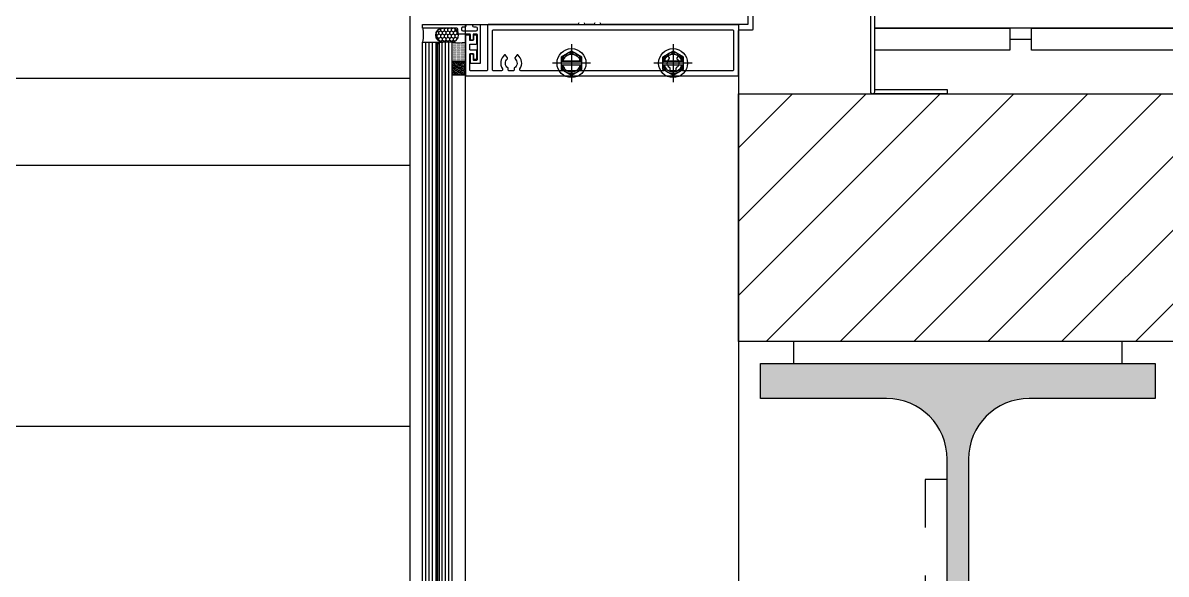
# Model space of a CAD drawing. Header units: millimetres. Extents: x -101 to 3415, y -52 to 1366.
# Drawn here: x 225.458 to 227.843, y 162.396 to 163.547 of the extents above; entities that cross this region are included whole.
import ezdxf

# ---------------------------------------------------------------- set-up
doc = ezdxf.new("R2010")
doc.units = ezdxf.units.MM
doc.set_wipeout_variables(frame=1)
doc.linetypes.add('OCULTA2', pattern=[0.30000000000000004, 0.2, -0.1])
doc.layers.add('00_ARQ', color=8, linetype='Continuous')
doc.layers.add('A-ESTRUCTURA', color=6, linetype='Continuous')

# ---------------------------------------------------------------- blocks, each defined once
blk = doc.blocks.new('A$C4DC86443')
at = {"layer": 'A-ESTRUCTURA', "color": 8, "linetype": 'OCULTA2', "ltscale": 0.1}
for points in [[(-0.07500000000000284, 0.01000000000000004), (0.07500000000000284, 0.01000000000000004), (0.07500000000000284, 0), (-0.07500000000000284, 0)], [(0.004850000000004684, -0.3530000000000101), (0.004850000000004684, -0.05300000000001009), (0.0148500000000098, -0.05300000000001009), (0.0148500000000098, -0.3530000000000101)], [(-0.1000000000000085, -0.413), (0.1000000000000085, -0.413), (0.1000000000000085, -0.423), (-0.1000000000000085, -0.423)]]:
    blk.add_lwpolyline(points, close=True, dxfattribs=at)

msp = doc.modelspace()

# ---------------------------------------------------------------- hatches: boundary and pattern name
at = {"layer": '00_ARQ'}
h = msp.add_hatch(dxfattribs=at)
h.set_pattern_fill('PLASTI', color=9, scale=0.2286459215875386)
h.set_pattern_definition([(0, (-3488.395460651146, -6.623347380706074), (0, 1.451901602080869), []), (0, (-3488.395460651146, -6.441859680445821), (0, 1.451901602080869), []), (0, (-3488.395460651146, -6.260371980186391), (0, 1.451901602080869), []), (0, (-3488.395460651146, -5.715908879404809), (0, 1.451901602080869), [])])
edge = h.paths.add_edge_path()
edge.add_line((226.264863185037, 169.1230504401843), (226.2648633632448, 80.53740597466133))
edge.add_line((226.2648633632448, 80.53740597466133), (213.917933543058, 80.53740597434918))
edge.add_line((213.917933543058, 80.53740597434918), (213.9179334248256, 179.9983814496445))
edge.add_line((213.9179334248256, 179.9983814496445), (255.1870279724881, 179.9983814496445))
edge.add_line((255.1870279724881, 179.9983814496445), (255.1870279724881, 163.5358751338373))
edge.add_line((255.1870279724881, 163.5358751338373), (242.2387789263361, 163.535875095341))
edge.add_line((242.2387789263361, 163.535875095341), (242.2387789263361, 175.3340046492597))
edge.add_line((242.2387789263361, 175.3340046492597), (234.0075257491843, 175.3340046492588))
edge.add_line((234.0075257491843, 175.3340046492588), (234.0075257491843, 163.535875095341))
edge.add_line((234.0075257491843, 163.535875095341), (227.23491947146, 163.5358742858918))
edge.add_line((227.23491947146, 163.5358742858918), (227.2349194471125, 163.7409483788618))
edge.add_line((227.2349194471125, 163.7409483788618), (226.9508009497627, 163.7409483788972))
edge.add_line((226.9508009497627, 163.7409483788972), (226.9508009497627, 169.1157337706937))
edge.add_line((226.9508009497627, 169.1157337706937), (227.002392721976, 169.1157337706937))
edge.add_arc((227.0023927219756, 169.1111608522638), 0.004572918429943229, 38.45059877829539, 89.99999999501449, ccw=False)
edge.add_line((227.0059739783809, 169.1140044741666), (227.1182459832772, 168.9099982576534))
edge.add_arc((227.1212533024272, 168.9116532942308), 0.003432654154160998, 208.8255805424185, 279.6250182301404)
edge.add_line((227.1218272396837, 168.9082689611255), (227.1886321916629, 168.9082689611255))
edge.add_line((227.1886321916629, 168.9082689611255), (227.1886321916629, 168.9155856306161))
edge.add_line((227.1886321916629, 168.9155856306161), (227.1253602710277, 168.9155856306161))
edge.add_arc((227.1253602710269, 168.9201585490485), 0.004572918432387496, 218.450598806381, 270.00000000997096, ccw=False)
edge.add_line((227.1217790146211, 168.9173149271424), (227.0095070097232, 169.1213211436581))
edge.add_arc((227.0064996905765, 169.119666107083), 0.003432654150171312, 28.82558053358185, 99.62501824054763)
edge.add_line((227.00592575332, 169.1230504401843), (226.264863185037, 169.1230504396803))
h = msp.add_hatch(dxfattribs=at)
h.set_pattern_fill('HONEY', color=9, scale=0.001371875529525231, angle=90, style=0)
h.set_pattern_definition([(90, (384.4278719800573, 167.4246127175105), (0.003772150112248459, 0.006533557209363909), [0.004355704806242606, -0.008711409612485212]), (330.0000000000001, (384.4278719800573, 167.4246127175105), (0.003772151464263884, -0.006533556428777442), [0.004355704806242608, -0.008711409612485215]), (30.00000000000001, (384.4278719800573, 167.4246127175105), (0.007544301576512344, 7.80586468853321e-10), [-0.008711409612485208, 0.004355704806242604])])
edge = h.paths.add_edge_path()
edge.add_line((226.3522380119786, 163.5364804256299), (226.3336016620697, 163.5362191659711))
edge.add_arc((226.3336016620697, 163.5217001473572), 0.01451901861395299, 90, 270)
edge.add_line((226.3336016620697, 163.5071811287432), (226.3522380119786, 163.5074423884036))
edge.add_arc((226.3522380119786, 163.5219614070168), 0.01451901861312876, 270, 450)
h = msp.add_hatch(dxfattribs=at)
h.set_pattern_fill('SELLADOR', color=9, scale=0.1161521281664696, angle=-90.00000000000001, style=0)
h.set_pattern_definition([(270, (370.733454456502, 138.3496184167864), (-0.001170883143194913, -0.0005854415715974566), [0, -0.001170883143194913])])
edge = h.paths.add_edge_path()
edge.add_line((226.380829403003, 163.5068746867541), (226.380829403003, 163.4667257487792))
edge.add_line((226.380829403003, 163.4667257487792), (226.3534709814529, 163.4667257487792))
edge.add_line((226.3534709814529, 163.4667257487792), (226.3534709814529, 163.507183506606))
edge.add_arc((226.367989997083, 163.5814276015215), 0.07565042924323064, 258.9350025866726, 279.7715512504374)
h = msp.add_hatch(dxfattribs=at)
h.set_pattern_fill('NORTON', color=9, scale=0.1161521281664696, style=0)
h.set_pattern_definition([(180, (366.3968921316728, 161.7919682308804), (0, 0.004056067161211564), [0.002341772093996234, -0.004683543026471186]), (60.00000000000003, (366.3968921316728, 161.7919682308804), (0.00351265720106505, -0.002028033580605782), [0.002341772093996209, -0.004683543026471139]), (120, (366.3945503595756, 161.7919682308804), (0.00351265720106505, 0.002028033580605783), [0.002341772093996221, -0.00468354302647116]), (60.00000000000003, (366.3906474064743, 161.7852081177825), (0.007025315408037035, -0.004056067741972203), [0, -0.01405062907941346]), (60.00000000000003, (366.3914279975604, 161.7865601401703), (0.007025315408037035, -0.004056067741972203), [0, -0.01405062907941346]), (60.00000000000003, (366.3922085874835, 161.7879121625573), (0.007025315408037035, -0.004056067741972203), [0, -0.01405062907941346]), (60.00000000000003, (366.3929891785697, 161.7892641849443), (0.007025315408037035, -0.004056067741972203), [0, -0.01405062907941346]), (60.00000000000003, (366.3937697696541, 161.7906162084926), (0.007025315408037035, -0.004056067741972203), [0, -0.01405062907941346]), (60.00000000000003, (366.3906474064743, 161.7933202521052), (0.007025315408037035, -0.004056067741972203), [0, -0.01405062907941346]), (60.00000000000003, (366.3914279975604, 161.7946722744922), (0.007025315408037035, -0.004056067741972203), [0, -0.01405062907941346]), (60.00000000000003, (366.3922085874835, 161.7960242968792), (0.007025315408037035, -0.004056067741972203), [0, -0.01405062907941346]), (60.00000000000003, (366.3929891785697, 161.797376319267), (0.007025315408037035, -0.004056067741972203), [0, -0.01405062907941346]), (60.00000000000003, (366.3937697696541, 161.7987283428153), (0.007025315408037035, -0.004056067741972203), [0, -0.01405062907941346]), (60.00000000000003, (366.399819345338, 161.795686293025), (0.007025315408037035, -0.004056067741972203), [0, -0.007025315120467374]), (60.00000000000003, (366.3986484598693, 161.7963623042181), (0.007025315408037035, -0.004056067741972203), [0, -0.007025315120467374]), (60.00000000000003, (366.3963066889384, 161.7977143254438), (0.007025315408037035, -0.004056067741972203), [0, -0.007025315120467374]), (60.00000000000003, (366.395135803473, 161.7983903366377), (0.007025315408037035, -0.004056067741972203), [0, -0.007025315120467374])])
h.paths.add_polyline_path([(226.3534709806704, 163.4376877167367), (226.3534709806704, 163.4667257487792), (226.380829403003, 163.4667257487792), (226.380829403003, 163.4376877195708)])
h = msp.add_hatch(dxfattribs=at)
h.set_pattern_fill('LINE', color=9, scale=0.03429688823813077, angle=45, style=0)
h.set_pattern_definition([(44.99999999999999, (-3488.395460651146, -6.577278474121347), (-0.07699871013352462, 0.07699871013352458), [])])
h.paths.add_polyline_path([(280.518007137113, 162.8819480539157), (226.9508009497989, 162.8819480539157), (226.9508009497989, 163.3986878367033), (280.518007137113, 163.3986878367033)])

# ---------------------------------------------------------------- linework, layer by layer
at = {"layer": '00_ARQ', "color": 9}
msp.add_line((226.3260334790926, 163.50371120217, 0.0001105321961086078), (226.3190826430739, 163.50371120217, 0.0001105321961086078), dxfattribs=at)
at = {"layer": '00_ARQ', "color": 9, "ltscale": 3}
msp.add_line((227.5161648080187, 163.5130105031829), (227.5618939923366, 163.5130105031829), dxfattribs=at)
msp.add_line((227.5161648080187, 163.5130105031829), (227.5618939923366, 163.5130105031829), dxfattribs=at)
at = {"layer": '00_ARQ', "color": 9}
for points in [[(213.917933543058, 80.53740597434918), (213.9179334248256, 179.9983814496445), (255.1870279724881, 179.9983814496445), (255.1870279724881, 163.5358751338373), (242.2387789263361, 163.535875095341), (242.2387789263361, 175.3340046492597), (234.0075257491843, 175.3340046492588), (234.0075257491843, 163.535875095341), (227.23491947146, 163.5358742858918), (227.2349194471125, 163.7409483788618), (226.9508009497627, 163.7409483788972), (226.9508009497627, 169.1157337706937), (227.002392721976, 169.1157337706937, -0.2287982261461915), (227.0059739783809, 169.1140044741666), (227.1182459832772, 168.9099982576534, 0.3191380059356944), (227.1218272396837, 168.9082689611255), (227.1886321916629, 168.9082689611255), (227.1886321916629, 168.9155856306161), (227.1253602710277, 168.9155856306161, -0.2287982260860005), (227.1217790146211, 168.9173149271424), (227.0095070097232, 169.1213211436581, 0.3191380060256715), (227.00592575332, 169.1230504401843), (226.264863185037, 169.1230504396803)], [(227.2257132758687, 163.7764497915587), (227.2257133215675, 163.4032909223261, 0.9999999999999998), (227.2349194928129, 163.4032909223261), (227.2349194471125, 163.7856559628042, 0.4142135623730951)], [(226.6174950953633, 163.5471679437312, -0.4142135623603699), (226.6138653413601, 163.5435381897281), (226.4281400665076, 163.5435381897289, 0.4142135623686898), (226.4267681909797, 163.5421663142002), (226.4267681909764, 163.4486832033363, -0.4142135623535168), (226.425396315447, 163.4473113278077), (226.3913471147615, 163.4473113278052, -0.4142135623873022), (226.3899752392288, 163.4486832033355), (226.3899752392288, 163.4816432855278, -0.4142135623660639), (226.3913471147582, 163.4830151610564), (226.3963344539247, 163.4830151610564, -0.4142135624071733), (226.3977063294525, 163.4816432855278), (226.3977063294525, 163.472954740506, 0.4142135624079876), (226.3990782049837, 163.4715828649774), (226.4035796715665, 163.4715828649774, 0.4142135623826413), (226.4049515470944, 163.472954740506), (226.4049515470944, 163.4888684966504, 0.4142135623538352), (226.4035796715632, 163.4902403721791), (226.3913471147615, 163.4902403721791, -0.4142135623318727), (226.3899752392304, 163.4916122477077), (226.3899752392288, 163.5015587985259, -0.4142135624073205), (226.3913471147582, 163.5029306740546), (226.4035796715665, 163.5029306740546, 0.4142135623774727), (226.4049515470944, 163.5043025495841), (226.4049515470944, 163.5202163057276, 0.414213562361102), (226.4035796715632, 163.5215881812563), (226.3990782049837, 163.5215881812571, 0.4142135623552355), (226.3977063294525, 163.5202163057276), (226.3977063294525, 163.5115277607051, -0.4142135623641082), (226.3963344539247, 163.5101558851764), (226.3913471147615, 163.5101558851772, -0.4142135623174128), (226.3899752392304, 163.5115277607051), (226.3899752392288, 163.5202163057276, 0.4142135623243242), (226.3886033637025, 163.5215881812563), (226.3822012785307, 163.5215881812563, 0.4142135623777318), (226.380829403003, 163.5202163057276), (226.380829403003, 163.4376877195708, 0.4142135623733903), (226.3821529913994, 163.4363641311728), (226.9494290742974, 163.4363641321314, 0.4142135624776956), (226.9508009498269, 163.4377360076617), (226.9508009497939, 163.5312654455809, -0.4142135623730691), (226.9521728324279, 163.5326373282149), (226.9798415252966, 163.5326373282248, 0.4142135623730656), (226.9812134079306, 163.5340092108587), (226.9812134078794, 163.680804926374, 0.4142135622687219)], [(226.9702384020326, 163.6359121284017), (226.9702384071192, 163.5449100653383, -0.414213585523193), (226.9688665244539, 163.5435381826286), (226.6658150665372, 163.5435381896465, -0.4142135555882084), (226.662185312618, 163.5471679436513)], [(226.2916574935846, 163.5435382148375), (226.3797990709501, 163.5435382101808, -0.4142135623720295), (226.3820855300588, 163.5412517508571), (226.3820855300144, 163.5403371671724, -0.4142135623752261), (226.3797990706931, 163.5380507080637), (226.3752261522599, 163.5380507082778, 0.4142135623741606), (226.3729396929369, 163.5357642491691), (226.3729396928102, 163.5330204981093, 0.4142135623720295), (226.3752261519156, 163.5307340387864), (226.4035782461949, 163.5307340374579, 0.4142135623720295), (226.4058647055194, 163.5330204965666), (226.4058647056463, 163.5357642476256, 0.4142135623741606), (226.4035782465376, 163.5380507069485), (226.3990053281059, 163.5380507071634, -0.414213562373095), (226.3967188689971, 163.5403371664863), (226.3967188690417, 163.5412517501726, -0.4142135623720295), (226.3990053283629, 163.5435382092814), (226.4104376244436, 163.5435382087452, -0.4142135623775348), (226.4118094999055, 163.5421663331515), (226.4118094956673, 163.4635350047812, -0.4142135623704312), (226.4104376200752, 163.4621631293159), (226.3927175611506, 163.4621631301461, -0.4142135623713193), (226.3913456856853, 163.4635350057399), (226.3913456864991, 163.4808549343007, -0.414213562375759), (226.3927175620944, 163.4822268097651), (226.3954184420419, 163.4822268096391, -0.4142135623748709), (226.3967903175054, 163.4808549340453), (226.3967903170376, 163.470794513495, 0.4142135623713191), (226.3981621925012, 163.4694226379012), (226.4044928264518, 163.4694226376047, 0.414213562374871), (226.4058647020455, 163.47079451307), (226.4058647050269, 163.5225027841731, 0.4142135623739829), (226.40449282956, 163.5238746597676), (226.3981621956078, 163.5238746600641, 0.4142135623722072), (226.3967903200141, 163.5225027845981), (226.3967903195414, 163.5124423640485, -0.4142135623704312), (226.3954184439476, 163.5110704885832), (226.3927175639969, 163.5110704887101, -0.4142135623713193), (226.3913456885317, 163.5124423643038), (226.3913456889831, 163.5220454930102, 0.4142135623739829), (226.3899738135178, 163.5234173686039), (226.3674773412127, 163.523417369659, -0.4142135623741606), (226.3651908821024, 163.5257038289811), (226.3651908824895, 163.5339350821588, 0.4142135623720295), (226.3629044233808, 163.5362215414817), (226.2916574935846, 163.5362215453049), (226.2916574935846, 163.5435382148375)], [(226.6506423519087, 163.5471679437345, -0.414213562360486), (226.6470125979056, 163.5435381897306), (226.6326678100709, 163.5435381897306, -0.4142135623663205), (226.6290380560677, 163.5471679437354)]]:
    msp.add_lwpolyline(points, format="xyb", dxfattribs=at)
for points in [[(226.264863185037, 169.1230504401843), (226.2648633632448, 80.53740597466133)], [(226.3808294030013, 160.6756114927646), (226.380829403003, 163.5435381830461), (226.9508009497989, 163.5435381830461), (226.9508009497989, 162.3673826611613)], [(226.2914715087929, 160.6756114927646), (226.2914715087929, 163.507183506606), (226.3189090109687, 163.507183506606), (226.3189090109687, 160.6756114927646)], [(226.2983308843368, 160.6756114927646), (226.2983308843368, 163.507183506606)], [(226.3051902598808, 160.6756114927646), (226.3051902598808, 163.507183506606)], [(226.3120496354247, 160.6756114927646), (226.3120496354263, 163.507183506606)], [(226.3532973491598, 160.6756114927646), (226.3532973491615, 163.507183506606), (226.3258598469857, 163.507183506606), (226.3258598469857, 160.6756114927646)], [(226.3327192225313, 160.6756114927646), (226.3327192225313, 163.507183506606)], [(226.3395785980736, 160.6756114927646), (226.3395785980736, 163.507183506606)], [(226.3464379736175, 160.6756114927646), (226.3464379736191, 163.507183506606)], [(226.602229158897, 163.5029822169959), (226.602229158897, 163.4232149457101)], [(226.8140706893522, 163.5029822169959), (226.8140706893522, 163.4232149457101)], [(226.6421127945416, 163.463098581353), (226.5623455232541, 163.463098581353)], [(226.624007682929, 163.4674542861593), (226.580450634865, 163.4674542861593)], [(226.624007682929, 163.4587428765468), (226.580450634865, 163.4587428765468)], [(226.8539543249967, 163.463098581353), (226.7741870537126, 163.463098581353)], [(226.8358492133842, 163.4674542861593), (226.7922921653235, 163.4674542861593)], [(226.8358492133842, 163.4587428765468), (226.7922921653235, 163.4587428765468)], [(227.2349194922645, 163.4078940079497), (227.3860398927563, 163.4078940079497), (227.3860398927563, 163.3986878367033), (227.230316407191, 163.3986878367033)]]:
    msp.add_lwpolyline(points, dxfattribs=at)
for points in [[(226.333596906148, 163.536221543054), (226.292786930004, 163.5362215452448, -0.3346519711069849), (226.2914681216197, 163.5372155494415, -0.08500362098607424), (226.291645141086, 163.507183506606), (226.3190826432617, 163.507183506606), (226.3336016618737, 163.507183506606, -0.9998362376315609)], [(226.3522380119786, 163.5364804256299), (226.3336016620697, 163.5362191659711, 0.9999999999999999), (226.3336016620697, 163.5071811287432), (226.3522380119786, 163.5074423884036, 0.9999999999999999)], [(226.4377431952189, 163.4486832033372), (226.4377431952139, 163.5312654526821, -0.4142135623874802), (226.4391150707418, 163.5326373282116), (226.9384540645877, 163.5326373282099, -0.4142135645573881), (226.9398259472201, 163.5312654455661), (226.9398259466041, 163.4486832042629, -0.4142135555555027), (226.9384540710745, 163.4473113287655), (226.8343550387948, 163.4473113279419, -0.5970487495917217), (226.8323266589512, 163.4510757933324, 0.3856128826082559), (226.8278326528225, 163.4800819914707, 0.4340307394782364), (226.8258474693025, 163.4798066305078), (226.821817311344, 163.4740889320053, 0.3846867488488713), (226.8220383458282, 163.4722634154671, -0.496295237586124), (226.820758802401, 163.4529621679087, 0.2519731040391186), (226.8201427098775, 163.4518172510568), (226.8201427098775, 163.4486832034623, -0.4142135623731348), (226.8187708343463, 163.4473113279345), (226.8093705443021, 163.4473113279345, -0.414213562373199), (226.8079986687742, 163.4486832034623), (226.8079986687742, 163.4518172510568, 0.2519741287133183), (226.8073825718361, 163.4529621708201, -0.4962888914232228), (226.8061028501453, 163.4722632566488, 0.3847374017106069), (226.8063240673043, 163.4740889320036), (226.8022939093474, 163.479806630507, 0.4339374045957674), (226.8003090606561, 163.480082262808, 0.3856198827278503), (226.7958147757488, 163.451075708228, -0.5970355652160719), (226.7937863323572, 163.4473113279411), (226.4966832905372, 163.4473113278093, -0.5970659097665683), (226.4946547877946, 163.4510757932072, 0.3856128826082559), (226.4901607816644, 163.4800819913455, 0.4340307394782364), (226.488175598146, 163.4798066303826), (226.4841454401859, 163.4740889318801, 0.3846867488488713), (226.48436647467, 163.4722634153419, -0.496295237586124), (226.4830869312428, 163.4529621677835, 0.2519731040391186), (226.4824708387192, 163.4518172509316), (226.4824708387192, 163.4486832033372, -0.4142135623731348), (226.4810989631882, 163.4473113278093), (226.4716986731439, 163.4473113278093, -0.414213562373199), (226.4703267976161, 163.4486832033372), (226.4703267976161, 163.4518172509316, 0.2519741287133183), (226.469710700678, 163.452962170695, -0.4962888914232228), (226.4684309789872, 163.4722632565236, 0.3847374017106069), (226.4686521961462, 163.4740889318784), (226.4646220381877, 163.4798066303818, 0.4339374045957674), (226.462637189498, 163.480082262682, 0.3856198827278503), (226.4581429045891, 163.4510757081028, -0.59705485506957), (226.4561143230434, 163.4473113278093), (226.4391150707484, 163.4473113278085, -0.4142135623730448)], [(226.380829403003, 163.5068746867541), (226.380829403003, 163.4667257487792), (226.3534709814529, 163.4667257487792), (226.3534709814529, 163.507183506606, 0.09116792603801875)], [(226.5808906504067, 163.4674542861593), (226.5841150712207, 163.4674542861593, -0.788044628104736), (226.6203432465749, 163.4674542861593), (226.623567667389, 163.4674542861593, 0.8164965809277714)], [(226.5841150712207, 163.4674542861593), (226.6203432465749, 163.4674542861593, 0.7880446281047175)], [(226.7927321808635, 163.4674542861593), (226.7959566016759, 163.4674542861593, -0.788044628104736), (226.8321847770334, 163.4674542861593), (226.8354091978425, 163.4674542861593, 0.8164965809277714)], [(226.7959566016759, 163.4674542861593), (226.8321847770334, 163.4674542861593, 0.7880446281047175)], [(226.5841150712207, 163.4587428765468), (226.5808906504067, 163.4587428765468, 0.8164965809277903), (226.623567667389, 163.4587428765468), (226.6203432465749, 163.4587428765468, -0.7880446281047366)], [(226.6203432465749, 163.4587428765468), (226.5841150712207, 163.4587428765468, 0.7880446281047175)], [(226.7959566016759, 163.4587428765468), (226.7927321808635, 163.4587428765468, 0.8164965809277903), (226.8354091978425, 163.4587428765468), (226.8321847770334, 163.4587428765468, -0.7880446281047366)], [(226.8321847770334, 163.4587428765468), (226.7959566016759, 163.4587428765468, 0.7880446281047175)]]:
    msp.add_lwpolyline(points, format="xyb", close=True, dxfattribs=at)
at = {"layer": '00_ARQ', "color": 9, "ltscale": 3}
for points in [[(227.23491947146, 163.4901464996527), (227.23491947146, 163.5358753896562), (227.5161648080187, 163.535875095341), (227.5161648080187, 163.4901462053383)], [(227.5618939923366, 163.4901462053383), (227.5618939923366, 163.535875095341), (230.3056450513872, 163.535875095341), (230.3056450513872, 163.4901462053383)]]:
    msp.add_lwpolyline(points, close=True, dxfattribs=at)
at = {"layer": '00_ARQ', "color": 9, "const_width": 0.004572918431750771}
msp.add_lwpolyline([(226.3224731205188, 160.6756114927646), (226.3224731205204, 163.5038883137051)], dxfattribs=at)
at = {"layer": '00_ARQ', "color": 9}
for points in [[(226.624007682929, 163.4756724180648), (226.602229158897, 163.4882462547766), (226.580450634865, 163.4756724180648), (226.580450634865, 163.4505247446404), (226.602229158897, 163.4379509079286), (226.624007682929, 163.4505247446404)], [(226.8358492133842, 163.4756724180648), (226.8140706893522, 163.4882462547766), (226.7922921653235, 163.4756724180648), (226.7922921653235, 163.4505247446404), (226.8140706893522, 163.4379509079286), (226.8358492133842, 163.4505247446404)], [(226.3534709806704, 163.4376877167367), (226.3534709806704, 163.4667257487792), (226.380829403003, 163.4667257487792), (226.380829403003, 163.4376877195708)], [(280.518007137113, 162.8819480539157), (226.9508009497989, 162.8819480539157), (226.9508009497989, 163.3986878367033), (280.518007137113, 163.3986878367033)]]:
    msp.add_lwpolyline(points, close=True, dxfattribs=at)
for centre in [(226.602229158897, 163.463098581353), (226.8140706893522, 163.463098581353)]:
    msp.add_circle(centre, 0.03019955332328209, dxfattribs=at)

# ---------------------------------------------------------------- block references
at = {"layer": '00_ARQ', "color": 9, "extrusion": (0, 0, -1), "xscale": 4.572918431750428, "yscale": 4.572918431750428, "zscale": -4.572918431750772}
msp.add_blockref('A$C4DC86443', (-227.4080927935198, 162.836218869093), dxfattribs=at)

# ---------------------------------------------------------------- next in the draw order: wipeouts: each hides what was drawn before it
at = {"color": 9, "ltscale": 2}
msp.add_wipeout([(228.32267647986845, 162.76305217418536), (228.32267647986845, 161.84846848783522), (227.81965545237586, 161.84846848783522), (227.81965545237586, 161.02077025168833), (227.55700805345245, 161.02077025168825), (227.4302714479123, 161.1795172862525), (227.4302714479123, 162.63631556864524), (227.55700805345245, 162.76305217418536)], dxfattribs=at).dxf.layer = '00_ARQ'

# ---------------------------------------------------------------- next in the draw order: hatches: boundary and pattern name
at = {"layer": '00_ARQ'}
h = msp.add_hatch(color=9, dxfattribs=at)
edge = h.paths.add_edge_path()
edge.add_line((227.4302714479123, 162.6363155686457), (227.4302714479123, 161.1795172862504))
edge.add_arc((227.5877235092371, 161.1752560772308), 0.1575097124552148, 178.4497522054892, 258.7548825866902)
edge.add_line((227.5570080534536, 161.0207702516877), (227.8196554523776, 161.0207702516877))
edge.add_line((227.8196554523776, 161.0207702516877), (227.8196554523776, 160.9476035567801))
edge.add_line((227.8196554523776, 160.9476035567801), (226.9965301346604, 160.9476035567801))
edge.add_line((226.9965301346604, 160.9476035567801), (226.9965301346604, 161.0207702516877))
edge.add_line((226.9965301346604, 161.0207702516877), (227.2591775335859, 161.0207702516877))
edge.add_arc((227.2284620778016, 161.1752560772299), 0.157509712454441, 281.2451174136602, 361.5502477948597)
edge.add_line((227.3859141391256, 161.1795172862504), (227.3859141391256, 162.6363155686457))
edge.add_arc((227.2591775335864, 162.6363155686453), 0.1267366055392358, 1.927356334794501e-10, 90.00000000020559)
edge.add_line((227.2591775335859, 162.7630521741845), (226.9965301346604, 162.7630521741845))
edge.add_line((226.9965301346604, 162.7630521741845), (226.9965301346604, 162.836218869093))
edge.add_line((226.9965301346604, 162.836218869093), (227.8196554523776, 162.836218869093))
edge.add_line((227.8196554523776, 162.836218869093), (227.8196554523776, 162.7630521741845))
edge.add_line((227.8196554523776, 162.7630521741845), (227.5570080534536, 162.7630521741845))
edge.add_arc((227.5570080534524, 162.6363155686445), 0.1267366055400316, 89.99999999943465, 179.9999999994475)

# ---------------------------------------------------------------- next in the draw order: linework, layer by layer
at = {"layer": '00_ARQ', "color": 9}
for points in [[(226.3808139485421, 160.6189639769784), (226.3808139485421, 160.6430111466382, 0.4142135623766002), (226.3790762395424, 160.6447488556388, -2.393763305771752e-12), (226.2666008940384, 160.6447488556388, 0.4142135620982981), (226.264863185037, 160.6430111466382)], [(226.3808139485421, 144.1564576226756), (226.3808139485421, 144.1805047923347, 0.4142135623766002), (226.3790762395424, 144.182242501336, -2.393763305771752e-12), (226.2666008940384, 144.182242501336, 0.4142135620982981), (226.264863185037, 144.1805047923347)]]:
    msp.add_lwpolyline(points, format="xyb", dxfattribs=at)
msp.add_lwpolyline([(227.4302714479123, 162.6363155686457), (227.4302714479123, 161.1795172862504, 0.3654787225960788), (227.5570080534536, 161.0207702516877), (227.8196554523776, 161.0207702516877), (227.8196554523776, 160.9476035567801), (226.9965301346604, 160.9476035567801), (226.9965301346604, 161.0207702516877), (227.2591775335859, 161.0207702516877, 0.3654787225960811), (227.3859141391256, 161.1795172862504), (227.3859141391256, 162.6363155686457, 0.414213562373095), (227.2591775335859, 162.7630521741845), (226.9965301346604, 162.7630521741845), (226.9965301346604, 162.836218869093), (227.8196554523776, 162.836218869093), (227.8196554523776, 162.7630521741845), (227.5570080534536, 162.7630521741845, 0.414213562373095)], format="xyb", close=True, dxfattribs=at)

doc.saveas('drawing.dxf')
